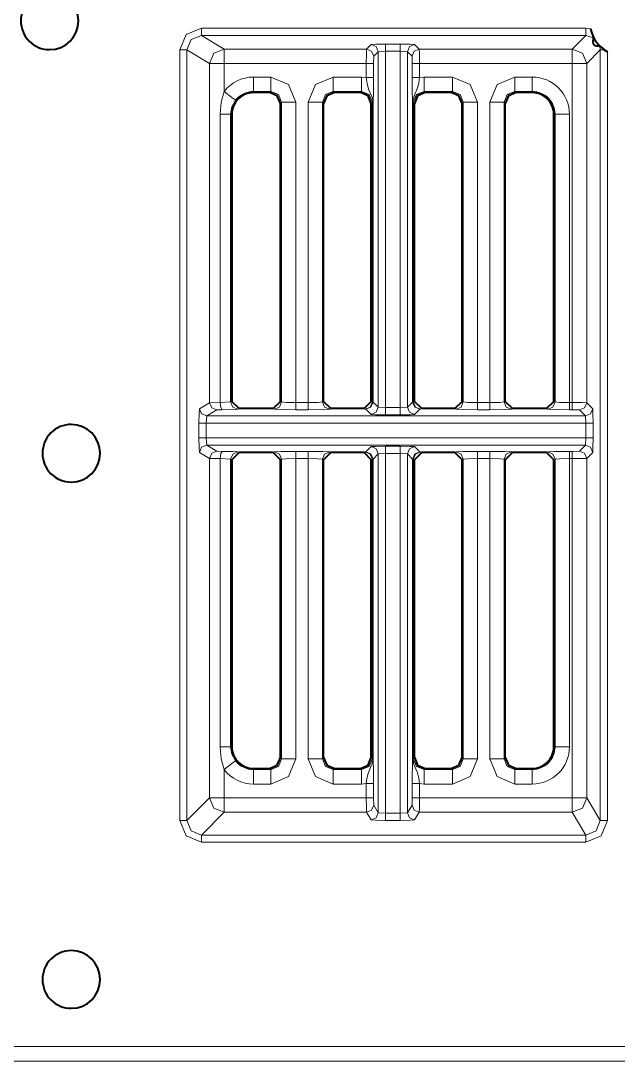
# Model space of a CAD drawing. Header units: millimetres. Extents: x 0 to 2941, y -405 to 1422.
# Drawn here: x 836.1 to 877.5, y 126 to 198.2 of the extents above; entities that cross this region are included whole.
import ezdxf

# ---------------------------------------------------------------- set-up
doc = ezdxf.new("R2010")
doc.units = ezdxf.units.MM
doc.layers.add('FINE', color=9, linetype='Continuous')
doc.layers.add('OUTLINE', color=7, linetype='Continuous')

msp = doc.modelspace()

# ---------------------------------------------------------------- linework, layer by layer
at = {"layer": 'FINE', "lineweight": 9}
for p, q in [((848.589, 197.678), (875.254, 197.678)), ((848.589, 197.178), (850.163, 196.234)), ((875.254, 197.678), (875.577, 197.642)), ((875.793, 197.02), (875.254, 197.178)), ((860.041, 196.234), (860.356, 196.549)), ((861.356, 196.575), (862.382, 196.575)), ((876.254, 196.178), (876.221, 196.433)), ((847.089, 142.71), (847.089, 196.179)), ((847.589, 196.179), (847.589, 142.71)), ((849.163, 195.234), (847.589, 196.179)), ((850.163, 196.234), (860.041, 196.234)), ((860.541, 195.734), (860.528, 195.234)), ((861.356, 196.075), (860.856, 196.049)), ((861.356, 196.075), (861.356, 171.36)), ((862.382, 196.075), (861.356, 196.075)), ((862.382, 171.36), (862.382, 196.075)), ((862.882, 196.049), (862.382, 196.075)), ((876.254, 196.178), (875.31, 195.234)), ((876.254, 142.712), (876.254, 196.178)), ((860.528, 195.234), (860.528, 194.258)), ((863.21, 194.258), (863.21, 195.234)), ((874.31, 195.234), (863.709, 195.234)), ((863.709, 195.234), (863.709, 194.258)), ((874.31, 171.714), (874.31, 195.234)), ((875.31, 195.234), (875.31, 171.701)), ((852.204, 194.289), (853.401, 194.289)), ((857.736, 194.289), (859.701, 194.289)), ((859.701, 194.289), (860.028, 194.258)), ((863.709, 194.258), (864.036, 194.289)), ((864.036, 194.289), (866.001, 194.289)), ((870.336, 194.289), (871.535, 194.289)), ((852.204, 193.29), (852.204, 193.208)), ((859.701, 193.29), (857.736, 193.29)), ((857.736, 193.29), (857.818, 193.208)), ((859.62, 193.208), (859.701, 193.29)), ((864.036, 193.29), (864.118, 193.208)), ((866.001, 193.29), (864.036, 193.29)), ((865.92, 193.208), (866.001, 193.29)), ((870.336, 193.29), (870.418, 193.208)), ((854.15, 192.541), (854.069, 192.46)), ((854.15, 171.751), (854.15, 192.541)), ((855.989, 171.714), (855.989, 192.541)), ((856.987, 192.541), (856.987, 171.751)), ((857.069, 192.46), (856.987, 192.541)), ((860.45, 192.541), (860.369, 192.46)), ((860.45, 171.751), (860.45, 192.541)), ((860.482, 171.743), (860.482, 192.541)), ((863.255, 192.541), (863.255, 171.743)), ((863.287, 192.541), (863.287, 171.751)), ((863.369, 192.46), (863.287, 192.541)), ((867.749, 192.541), (867.749, 171.714)), ((868.589, 171.714), (868.589, 192.541)), ((869.669, 192.46), (869.588, 192.541)), ((849.891, 171.713), (849.891, 191.708)), ((850.619, 191.708), (850.619, 171.749)), ((850.704, 191.708), (850.619, 191.708)), ((873.116, 191.708), (873.035, 191.708)), ((873.116, 171.751), (873.116, 191.708)), ((874.115, 191.708), (874.115, 171.714)), ((850.619, 171.749), (850.704, 171.791)), ((854.069, 171.791), (854.15, 171.751)), ((856.987, 171.751), (857.069, 171.791)), ((860.369, 171.791), (860.45, 171.751)), ((863.287, 171.751), (863.369, 171.791)), ((873.035, 171.791), (873.116, 171.751)), ((849.663, 171.201), (848.962, 170.781)), ((849.163, 171.701), (849.891, 171.713)), ((850.027, 171.213), (849.663, 171.201)), ((849.891, 171.713), (850.619, 171.749)), ((853.651, 171.251), (853.569, 171.292)), ((855.989, 171.214), (855.149, 171.214)), ((857.569, 171.292), (857.487, 171.251)), ((859.951, 171.251), (859.869, 171.292)), ((859.999, 171.243), (859.951, 171.251)), ((860.45, 171.751), (860.482, 171.743)), ((860.856, 171.385), (861.356, 171.36)), ((861.356, 171.36), (862.382, 171.36)), ((862.382, 171.36), (862.882, 171.385)), ((863.255, 171.743), (863.287, 171.751)), ((863.739, 171.243), (863.381, 170.886)), ((863.787, 171.251), (863.739, 171.243)), ((863.869, 171.292), (863.787, 171.251)), ((866.251, 171.251), (866.169, 171.292)), ((867.749, 171.714), (868.589, 171.714)), ((868.589, 171.214), (867.749, 171.214)), ((870.169, 171.292), (870.087, 171.251)), ((872.617, 171.251), (872.535, 171.292)), ((874.115, 171.714), (874.31, 171.714)), ((874.31, 171.214), (874.115, 171.214)), ((874.81, 171.201), (874.31, 171.214)), ((875.31, 171.701), (875.73, 171.281)), ((848.962, 170.781), (848.92, 170.281)), ((862.382, 170.86), (861.356, 170.86)), ((875.255, 170.281), (875.23, 170.781)), ((848.42, 169.255), (848.42, 170.281)), ((875.755, 170.281), (875.755, 169.255)), ((848.92, 169.255), (848.962, 168.755)), ((875.23, 168.755), (875.255, 169.255)), ((849.163, 167.835), (848.463, 168.256)), ((848.962, 168.755), (849.663, 168.335)), ((875.23, 168.755), (848.962, 168.755)), ((849.663, 168.335), (850.027, 168.323)), ((851.118, 168.287), (851.204, 168.244)), ((853.569, 168.244), (853.651, 168.285)), ((855.149, 168.323), (855.989, 168.323)), ((857.487, 168.285), (857.569, 168.244)), ((859.869, 168.244), (859.951, 168.285)), ((859.951, 168.285), (859.999, 168.293)), ((859.999, 168.293), (860.356, 168.651)), ((861.356, 168.176), (860.856, 168.151)), ((861.356, 168.676), (862.382, 168.676)), ((862.882, 168.151), (862.382, 168.176)), ((863.381, 168.651), (863.739, 168.293)), ((863.739, 168.293), (863.787, 168.285)), ((863.787, 168.285), (863.869, 168.244)), ((866.169, 168.244), (866.251, 168.285)), ((874.31, 168.323), (874.81, 168.335)), ((874.81, 168.335), (875.23, 168.755)), ((875.73, 168.256), (875.31, 167.835)), ((849.891, 167.823), (849.163, 167.835)), ((849.163, 144.285), (849.163, 167.835)), ((850.619, 167.788), (849.891, 167.823)), ((849.891, 147.828), (849.891, 167.823)), ((850.619, 167.788), (850.619, 147.828)), ((850.704, 167.745), (850.619, 167.788)), ((855.989, 167.823), (855.149, 167.823)), ((855.149, 167.823), (855.149, 146.995)), ((855.989, 146.995), (855.989, 167.823)), ((860.45, 167.785), (860.369, 167.745)), ((860.482, 167.794), (860.45, 167.785)), ((860.482, 146.995), (860.482, 167.794)), ((863.239, 167.794), (862.882, 168.151)), ((862.882, 168.151), (862.882, 143.259)), ((863.239, 146.995), (863.239, 167.794)), ((866.75, 167.785), (866.669, 167.745)), ((866.75, 146.995), (866.75, 167.785)), ((868.589, 167.823), (867.749, 167.823)), ((867.749, 167.823), (867.749, 146.995)), ((868.589, 146.995), (868.589, 167.823)), ((873.116, 167.785), (873.035, 167.745)), ((873.116, 147.828), (873.116, 167.785)), ((874.115, 167.823), (874.115, 147.828)), ((875.31, 167.835), (875.31, 144.285)), ((850.619, 147.828), (850.704, 147.828)), ((873.035, 147.828), (873.116, 147.828)), ((854.069, 147.077), (854.15, 146.995)), ((863.287, 146.995), (863.369, 147.077)), ((866.669, 147.077), (866.75, 146.995)), ((869.588, 146.995), (869.669, 147.077)), ((852.204, 146.328), (852.204, 146.246)), ((852.204, 146.246), (853.401, 146.246)), ((853.401, 146.246), (853.32, 146.328)), ((871.535, 146.246), (871.535, 146.328)), ((853.401, 145.248), (852.204, 145.248)), ((859.701, 145.248), (857.736, 145.248)), ((860.028, 145.278), (859.701, 145.248)), ((860.528, 145.278), (860.528, 144.285)), ((863.21, 144.285), (863.21, 145.278)), ((863.709, 145.278), (863.709, 144.285)), ((864.036, 145.248), (863.709, 145.278)), ((866.001, 145.248), (864.036, 145.248)), ((871.535, 145.248), (870.336, 145.248)), ((847.589, 142.71), (849.163, 144.285)), ((860.528, 144.285), (860.541, 143.786)), ((860.541, 143.786), (860.856, 143.259)), ((862.882, 143.259), (863.197, 143.786)), ((863.197, 143.786), (863.21, 144.285)), ((863.709, 144.285), (874.31, 144.285)), ((875.31, 144.285), (876.254, 142.712)), ((850.163, 143.286), (848.588, 141.711)), ((860.041, 143.286), (850.163, 143.286)), ((860.356, 142.76), (860.041, 143.286)), ((860.856, 143.259), (861.356, 143.217)), ((875.255, 141.711), (874.31, 143.286)), ((862.382, 142.717), (861.356, 142.717)), ((848.588, 141.711), (875.255, 141.711)), ((875.255, 141.212), (848.588, 141.212)), ((711.593, 127.031), (1261.567, 127.031))]:
    msp.add_line(p, q, dxfattribs=at)
for points in [[(847.089, 196.179), (847.529, 197.239), (848.589, 197.678)], [(848.589, 197.178), (847.882, 196.885), (847.589, 196.179)], [(848.589, 197.678), (848.589, 197.329), (848.589, 197.178)], [(874.31, 196.234), (875.254, 197.178), (848.589, 197.178)], [(875.254, 197.678), (875.254, 197.329), (875.254, 197.178)], [(860.356, 196.549), (860.658, 196.567), (861.356, 196.575)], [(860.856, 196.049), (860.71, 196.403), (860.356, 196.549)], [(861.356, 196.075), (861.356, 196.424), (861.356, 196.575)], [(862.382, 196.075), (862.382, 196.424), (862.382, 196.575)], [(862.382, 196.575), (863.08, 196.567), (863.381, 196.549)], [(862.882, 196.049), (863.028, 196.403), (863.381, 196.549)], [(863.381, 196.549), (863.697, 196.234), (874.31, 196.234)], [(847.089, 196.179), (847.435, 196.179), (847.589, 196.179)], [(849.163, 195.234), (849.457, 195.941), (850.163, 196.234)], [(850.163, 196.234), (850.163, 195.932), (850.163, 195.234)], [(860.028, 195.234), (860.032, 195.932), (860.041, 196.234)], [(860.541, 195.734), (860.394, 196.087), (860.041, 196.234)], [(860.499, 192.541), (860.499, 171.743), (860.856, 171.385), (860.856, 196.049), (860.541, 195.734)], [(862.882, 196.049), (862.882, 171.385), (863.239, 171.743), (863.239, 192.541)], [(863.21, 195.234), (863.197, 195.734), (862.882, 196.049)], [(863.197, 195.734), (863.343, 196.087), (863.697, 196.234)], [(863.697, 196.234), (863.706, 195.932), (863.709, 195.234)], [(874.31, 196.234), (874.31, 195.932), (874.31, 195.234)], [(874.31, 196.234), (875.017, 195.941), (875.31, 195.234)], [(876.753, 196.033), (876.753, 142.712), (876.315, 141.651), (875.255, 141.212)], [(876.254, 196.178), (876.332, 196.178), (876.531, 196.178)], [(848.463, 171.281), (849.163, 171.701), (849.163, 195.234)], [(849.163, 195.234), (849.471, 195.234), (850.163, 195.234)], [(860.028, 194.258), (860.028, 195.234), (850.163, 195.234), (850.163, 193.286)], [(860.528, 195.234), (860.377, 195.234), (860.028, 195.234)], [(863.21, 195.234), (863.361, 195.234), (863.709, 195.234)], [(874.31, 195.234), (875.008, 195.234), (875.31, 195.234)], [(852.204, 194.289), (852.204, 193.6), (852.204, 193.29)], [(853.401, 193.29), (853.401, 193.6), (853.401, 194.289)], [(853.401, 194.289), (854.637, 193.777), (855.149, 192.541)], [(855.989, 192.541), (856.5, 193.777), (857.736, 194.289)], [(857.736, 194.289), (857.736, 193.6), (857.736, 193.29)], [(859.701, 194.289), (859.701, 193.6), (859.701, 193.29)], [(860.528, 194.258), (860.377, 194.258), (860.028, 194.258)], [(860.482, 192.541), (860.48, 192.611), (860.471, 192.698), (860.411, 192.937), (860.19, 193.437), (860.078, 193.851), (860.028, 194.258)], [(860.528, 194.258), (860.525, 193.666), (860.516, 193.118), (860.503, 192.71), (860.5, 192.602), (860.499, 192.568), (860.499, 192.541)], [(863.21, 194.258), (863.361, 194.258), (863.709, 194.258)], [(863.239, 192.541), (863.239, 192.554), (863.238, 192.581), (863.237, 192.64), (863.236, 192.689), (863.233, 192.763), (863.219, 193.257), (863.212, 193.728), (863.21, 194.258)], [(863.709, 194.258), (863.666, 193.894), (863.589, 193.551), (863.364, 193.033), (863.313, 192.896), (863.284, 192.789), (863.26, 192.644), (863.256, 192.574), (863.255, 192.541)], [(864.036, 194.289), (864.036, 193.6), (864.036, 193.29)], [(866.001, 194.289), (866.001, 193.6), (866.001, 193.29)], [(866.001, 194.289), (867.237, 193.777), (867.749, 192.541)], [(868.589, 192.541), (869.1, 193.777), (870.336, 194.289)], [(870.336, 193.29), (870.336, 193.6), (870.336, 194.289)], [(871.535, 193.29), (871.535, 193.6), (871.535, 194.289)], [(849.891, 191.708), (849.962, 192.544), (850.163, 193.286)], [(850.163, 193.286), (850.707, 192.865), (850.953, 192.676)], [(853.32, 193.208), (853.401, 193.29), (852.204, 193.29)], [(854.15, 192.541), (853.932, 193.072), (853.401, 193.29)], [(857.736, 193.29), (857.206, 193.072), (856.987, 192.541)], [(860.45, 192.541), (860.232, 193.072), (859.701, 193.29)], [(864.036, 193.29), (863.506, 193.072), (863.287, 192.541)], [(866.75, 192.541), (866.532, 193.072), (866.001, 193.29)], [(870.336, 193.29), (869.806, 193.072), (869.588, 192.541)], [(871.535, 193.208), (871.535, 193.29), (870.336, 193.29)], [(854.15, 192.541), (854.461, 192.541), (855.149, 192.541)], [(855.149, 192.541), (855.149, 171.714), (855.989, 171.714)], [(856.987, 192.541), (856.677, 192.541), (855.989, 192.541)], [(860.482, 192.541), (860.461, 192.541), (860.45, 192.541)], [(860.499, 192.541), (860.494, 192.541), (860.482, 192.541)], [(863.239, 192.541), (863.244, 192.541), (863.255, 192.541)], [(863.287, 192.541), (863.277, 192.541), (863.255, 192.541)], [(866.669, 171.791), (866.75, 171.751), (866.75, 192.541), (866.669, 192.46)], [(867.749, 192.541), (867.06, 192.541), (866.75, 192.541)], [(869.588, 192.541), (869.277, 192.541), (868.589, 192.541)], [(869.588, 192.541), (869.588, 171.751), (869.669, 171.791)], [(849.891, 191.708), (850.401, 191.708), (850.619, 191.708)], [(874.115, 191.708), (873.426, 191.708), (873.116, 191.708)], [(848.42, 170.281), (848.433, 170.979), (848.463, 171.281)], [(848.962, 170.781), (848.609, 170.928), (848.463, 171.281)], [(848.962, 170.781), (875.23, 170.781), (874.81, 171.201)], [(849.663, 171.201), (849.31, 171.348), (849.163, 171.701)], [(850.027, 171.213), (849.932, 171.364), (849.891, 171.713)], [(851.204, 171.292), (851.118, 171.249), (850.792, 171.226), (850.027, 171.213)], [(851.118, 171.249), (850.765, 171.396), (850.619, 171.749)], [(853.651, 171.251), (854.004, 171.397), (854.15, 171.751)], [(855.149, 171.214), (854.116, 171.224), (853.651, 171.251)], [(854.15, 171.751), (854.461, 171.724), (855.149, 171.714)], [(855.149, 171.214), (855.149, 171.364), (855.149, 171.714)], [(855.989, 171.714), (856.677, 171.724), (856.987, 171.751)], [(855.989, 171.214), (855.989, 171.364), (855.989, 171.714)], [(857.487, 171.251), (857.021, 171.224), (855.989, 171.214)], [(857.487, 171.251), (857.134, 171.397), (856.987, 171.751)], [(860.45, 171.751), (860.304, 171.397), (859.951, 171.251)], [(860.482, 171.743), (860.34, 171.39), (859.999, 171.243)], [(860.499, 171.743), (860.352, 171.389), (859.999, 171.243)], [(861.356, 170.86), (860.658, 170.867), (860.356, 170.886), (859.999, 171.243)], [(860.856, 171.385), (860.71, 171.032), (860.356, 170.886)], [(860.482, 171.743), (860.494, 171.743), (860.499, 171.743)], [(861.356, 171.36), (861.356, 171.011), (861.356, 170.86)], [(862.382, 171.36), (862.382, 171.011), (862.382, 170.86)], [(862.882, 171.385), (863.028, 171.032), (863.381, 170.886)], [(863.239, 171.743), (863.385, 171.389), (863.739, 171.243)], [(863.239, 171.743), (863.244, 171.743), (863.255, 171.743)], [(863.255, 171.743), (863.398, 171.39), (863.739, 171.243)], [(863.287, 171.751), (863.434, 171.397), (863.787, 171.251)], [(866.251, 171.251), (866.604, 171.397), (866.75, 171.751)], [(867.749, 171.214), (866.716, 171.224), (866.251, 171.251)], [(866.75, 171.751), (867.06, 171.724), (867.749, 171.714)], [(867.749, 171.214), (867.749, 171.364), (867.749, 171.714)], [(868.589, 171.714), (869.277, 171.724), (869.588, 171.751)], [(868.589, 171.214), (868.589, 171.364), (868.589, 171.714)], [(870.087, 171.251), (869.621, 171.224), (868.589, 171.214)], [(870.087, 171.251), (869.734, 171.397), (869.588, 171.751)], [(873.116, 171.751), (872.969, 171.397), (872.617, 171.251)], [(874.115, 171.214), (873.082, 171.224), (872.617, 171.251)], [(873.116, 171.751), (873.426, 171.724), (874.115, 171.714)], [(874.115, 171.714), (874.115, 171.364), (874.115, 171.214)], [(874.31, 171.214), (874.31, 171.364), (874.31, 171.714)], [(874.31, 171.714), (875.008, 171.71), (875.31, 171.701)], [(874.81, 171.201), (875.163, 171.347), (875.31, 171.701)], [(875.23, 170.781), (875.583, 170.927), (875.73, 171.281)], [(875.73, 171.281), (875.748, 170.979), (875.755, 170.281)], [(863.381, 170.886), (863.08, 170.867), (862.382, 170.86)], [(848.92, 170.281), (848.574, 170.281), (848.42, 170.281)], [(875.255, 170.281), (875.604, 170.281), (875.755, 170.281)], [(848.92, 169.255), (848.574, 169.255), (848.42, 169.255)], [(848.463, 168.256), (848.433, 168.557), (848.42, 169.255)], [(875.255, 169.255), (875.604, 169.255), (875.755, 169.255)], [(875.755, 169.255), (875.748, 168.557), (875.73, 168.256)], [(848.962, 168.755), (848.609, 168.609), (848.463, 168.256)], [(849.663, 168.335), (849.31, 168.189), (849.163, 167.835)], [(850.027, 168.323), (849.932, 168.172), (849.891, 167.823)], [(850.027, 168.323), (850.792, 168.31), (851.118, 168.287)], [(851.118, 168.287), (850.765, 168.141), (850.619, 167.788)], [(853.651, 168.285), (854.116, 168.312), (855.149, 168.323)], [(854.15, 167.785), (854.004, 168.139), (853.651, 168.285)], [(855.149, 167.823), (855.149, 168.172), (855.149, 168.323)], [(855.989, 167.823), (855.989, 168.172), (855.989, 168.323)], [(855.989, 168.323), (857.021, 168.312), (857.487, 168.285)], [(856.987, 167.785), (857.134, 168.139), (857.487, 168.285)], [(859.951, 168.285), (860.304, 168.139), (860.45, 167.785)], [(859.999, 168.293), (860.34, 168.146), (860.482, 167.794)], [(859.999, 168.293), (860.352, 168.147), (860.499, 167.794)], [(860.356, 168.651), (860.658, 168.669), (861.356, 168.676)], [(860.356, 168.651), (860.71, 168.504), (860.856, 168.151)], [(861.356, 168.676), (861.356, 168.525), (861.356, 168.176)], [(862.382, 143.217), (862.382, 168.176), (861.356, 168.176), (861.356, 143.217)], [(862.382, 168.676), (862.382, 168.525), (862.382, 168.176)], [(862.382, 168.676), (863.08, 168.669), (863.381, 168.651)], [(863.381, 168.651), (863.028, 168.504), (862.882, 168.151)], [(863.739, 168.293), (863.385, 168.147), (863.239, 167.794)], [(863.739, 168.293), (863.398, 168.146), (863.255, 167.794)], [(863.787, 168.285), (863.434, 168.139), (863.287, 167.785)], [(866.251, 168.285), (866.716, 168.312), (867.749, 168.323)], [(866.75, 167.785), (866.604, 168.139), (866.251, 168.285)], [(867.749, 167.823), (867.749, 168.172), (867.749, 168.323)], [(867.749, 168.323), (868.589, 168.323), (869.621, 168.312), (870.087, 168.285), (870.169, 168.244)], [(868.589, 167.823), (868.589, 168.172), (868.589, 168.323)], [(869.588, 167.785), (869.734, 168.139), (870.087, 168.285)], [(872.535, 168.244), (872.617, 168.285), (873.082, 168.312), (874.115, 168.323), (874.31, 168.323)], [(872.617, 168.285), (872.969, 168.139), (873.116, 167.785)], [(874.115, 168.323), (874.115, 168.172), (874.115, 167.823)], [(874.31, 168.323), (874.31, 168.172), (874.31, 167.823)], [(874.81, 168.335), (875.163, 168.189), (875.31, 167.835)], [(875.23, 168.755), (875.583, 168.609), (875.73, 168.256)], [(854.15, 146.995), (854.15, 167.785), (854.069, 167.745)], [(855.149, 167.823), (854.461, 167.812), (854.15, 167.785)], [(856.987, 167.785), (856.677, 167.812), (855.989, 167.823)], [(857.069, 167.745), (856.987, 167.785), (856.987, 146.995), (857.069, 147.077)], [(860.369, 147.077), (860.45, 146.995), (860.45, 167.785)], [(860.499, 167.794), (860.494, 167.794), (860.482, 167.794)], [(860.856, 143.259), (860.856, 168.151), (860.499, 167.794), (860.499, 146.995)], [(863.255, 167.794), (863.244, 167.794), (863.239, 167.794)], [(863.287, 167.785), (863.255, 167.794), (863.255, 146.995)], [(863.369, 167.745), (863.287, 167.785), (863.287, 146.995)], [(867.749, 167.823), (867.06, 167.812), (866.75, 167.785)], [(869.588, 167.785), (869.277, 167.812), (868.589, 167.823)], [(869.669, 167.745), (869.588, 167.785), (869.588, 146.995)], [(874.115, 167.823), (873.426, 167.812), (873.116, 167.785)], [(874.31, 144.285), (874.31, 167.823), (874.115, 167.823)], [(875.31, 167.835), (875.008, 167.826), (874.31, 167.823)], [(849.891, 147.828), (850.401, 147.828), (850.619, 147.828)], [(850.163, 146.25), (849.959, 147.007), (849.891, 147.828)], [(850.619, 147.828), (850.702, 147.325), (850.953, 146.86)], [(874.115, 147.828), (873.426, 147.828), (873.116, 147.828)], [(850.163, 146.25), (850.707, 146.671), (850.953, 146.86)], [(853.401, 146.246), (853.932, 146.464), (854.15, 146.995)], [(855.149, 146.995), (854.637, 145.759), (853.401, 145.248)], [(854.15, 146.995), (854.461, 146.995), (855.149, 146.995)], [(856.987, 146.995), (856.677, 146.995), (855.989, 146.995)], [(857.736, 145.248), (856.5, 145.759), (855.989, 146.995)], [(856.987, 146.995), (857.206, 146.464), (857.736, 146.246)], [(859.701, 146.246), (860.232, 146.464), (860.45, 146.995)], [(860.028, 145.278), (860.071, 145.642), (860.149, 145.985), (860.374, 146.503), (860.425, 146.64), (860.454, 146.747), (860.477, 146.892), (860.482, 146.963), (860.482, 146.995)], [(860.482, 146.995), (860.461, 146.995), (860.45, 146.995)], [(860.482, 146.995), (860.494, 146.995), (860.499, 146.995)], [(860.499, 146.995), (860.499, 146.983), (860.499, 146.956), (860.5, 146.896), (860.502, 146.847), (860.505, 146.773), (860.519, 146.279), (860.526, 145.809), (860.528, 145.278)], [(863.21, 145.278), (863.213, 145.87), (863.222, 146.418), (863.235, 146.826), (863.238, 146.934), (863.239, 146.968), (863.239, 146.995)], [(863.255, 146.995), (863.244, 146.995), (863.239, 146.995)], [(863.255, 146.995), (863.258, 146.925), (863.267, 146.838), (863.327, 146.599), (863.548, 146.099), (863.659, 145.685), (863.709, 145.278)], [(863.287, 146.995), (863.277, 146.995), (863.255, 146.995)], [(863.287, 146.995), (863.506, 146.464), (864.036, 146.246)], [(866.001, 146.246), (866.532, 146.464), (866.75, 146.995)], [(867.749, 146.995), (867.237, 145.759), (866.001, 145.248)], [(867.749, 146.995), (867.06, 146.995), (866.75, 146.995)], [(869.588, 146.995), (869.277, 146.995), (868.589, 146.995)], [(870.336, 145.248), (869.1, 145.759), (868.589, 146.995)], [(869.588, 146.995), (869.806, 146.464), (870.336, 146.246)], [(850.163, 146.25), (850.163, 144.285), (860.028, 144.285), (860.028, 145.278)], [(852.204, 146.246), (852.204, 145.936), (852.204, 145.248)], [(853.401, 146.246), (853.401, 145.936), (853.401, 145.248)], [(857.818, 146.328), (857.736, 146.246), (859.701, 146.246), (859.62, 146.328)], [(857.736, 146.246), (857.736, 145.936), (857.736, 145.248)], [(859.701, 146.246), (859.701, 145.936), (859.701, 145.248)], [(864.118, 146.328), (864.036, 146.246), (866.001, 146.246), (865.92, 146.328)], [(864.036, 146.246), (864.036, 145.936), (864.036, 145.248)], [(866.001, 146.246), (866.001, 145.936), (866.001, 145.248)], [(870.418, 146.328), (870.336, 146.246), (871.535, 146.246)], [(870.336, 145.248), (870.336, 145.936), (870.336, 146.246)], [(871.535, 145.248), (871.535, 145.936), (871.535, 146.246)], [(860.028, 145.278), (860.377, 145.278), (860.528, 145.278)], [(863.709, 145.278), (863.361, 145.278), (863.21, 145.278)], [(850.163, 143.286), (849.457, 143.579), (849.163, 144.285)], [(849.163, 144.285), (849.471, 144.285), (850.163, 144.285)], [(850.163, 144.285), (850.163, 143.593), (850.163, 143.286)], [(860.028, 144.285), (860.377, 144.285), (860.528, 144.285)], [(860.041, 143.286), (860.032, 143.593), (860.028, 144.285)], [(860.041, 143.286), (860.394, 143.432), (860.541, 143.786)], [(863.697, 143.286), (863.344, 143.432), (863.197, 143.786)], [(863.709, 144.285), (863.361, 144.285), (863.21, 144.285)], [(863.709, 144.285), (863.706, 143.593), (863.697, 143.286)], [(875.31, 144.285), (875.017, 143.579), (874.31, 143.286)], [(874.31, 144.285), (874.31, 143.593), (874.31, 143.286)], [(874.31, 144.285), (875.008, 144.285), (875.31, 144.285)], [(860.356, 142.76), (860.71, 142.906), (860.856, 143.259)], [(861.356, 143.217), (862.382, 143.217), (862.882, 143.259)], [(861.356, 142.717), (861.356, 142.871), (861.356, 143.217)], [(862.382, 142.717), (862.382, 142.871), (862.382, 143.217)], [(863.381, 142.76), (863.028, 142.906), (862.882, 143.259)], [(874.31, 143.286), (863.697, 143.286), (863.381, 142.76)], [(847.089, 142.71), (847.435, 142.71), (847.589, 142.71)], [(848.588, 141.212), (847.528, 141.651), (847.089, 142.71)], [(847.589, 142.71), (847.881, 142.003), (848.588, 141.711)], [(861.356, 142.717), (860.658, 142.73), (860.356, 142.76)], [(863.381, 142.76), (863.08, 142.73), (862.382, 142.717)], [(875.255, 141.711), (875.961, 142.004), (876.254, 142.712)], [(876.254, 142.712), (876.404, 142.712), (876.753, 142.712)], [(848.588, 141.711), (848.588, 141.558), (848.588, 141.212)], [(875.255, 141.711), (875.255, 141.558), (875.255, 141.212)], [(1261.567, 126.031), (711.593, 126.031), (711.575, 126.022)]]:
    msp.add_lwpolyline(points, dxfattribs=at)
for points in [[(852.204, 194.288, 0.232236), (850.163, 193.286)], [(874.115, 191.708, 0.414204), (871.535, 194.288)], [(852.204, 193.29, 0.232235), (850.953, 192.675), (850.706, 192.221), (850.619, 191.708)], [(873.116, 191.708, 0.414214), (871.535, 193.29)], [(871.535, 146.246, 0.414245), (873.116, 147.828)], [(871.535, 145.248, 0.414223), (874.115, 147.828)], [(850.953, 146.861, 0.232139), (852.204, 146.246)], [(850.163, 146.25, 0.23223), (852.204, 145.248)]]:
    msp.add_lwpolyline(points, format="xyb", dxfattribs=at)
msp.add_lwpolyline([(875.255, 170.281), (848.92, 170.281), (848.92, 169.255), (875.255, 169.255)], close=True, dxfattribs=at)
at = {"layer": 'OUTLINE', "lineweight": 40}
for p, q in [((876.531, 196.178), (876.753, 196.033)), ((853.32, 193.208), (852.204, 193.208)), ((859.62, 193.208), (857.818, 193.208)), ((865.92, 193.208), (864.118, 193.208)), ((871.535, 193.208), (870.418, 193.208)), ((854.069, 171.791), (854.069, 192.46)), ((857.069, 171.791), (857.069, 192.46)), ((860.369, 171.791), (860.369, 192.46)), ((863.369, 171.791), (863.369, 192.46)), ((866.669, 171.791), (866.669, 192.46)), ((869.669, 171.791), (869.669, 192.46)), ((850.704, 191.708), (850.704, 171.791)), ((873.035, 171.791), (873.035, 191.708)), ((850.704, 171.791), (851.204, 171.292)), ((853.569, 171.292), (854.069, 171.791)), ((857.069, 171.791), (857.569, 171.292)), ((859.869, 171.292), (860.369, 171.791)), ((863.369, 171.791), (863.869, 171.292)), ((866.169, 171.292), (866.669, 171.791)), ((869.669, 171.791), (870.169, 171.292)), ((872.535, 171.292), (873.035, 171.791)), ((853.569, 171.292), (851.204, 171.292)), ((859.869, 171.292), (857.569, 171.292)), ((866.169, 171.292), (863.869, 171.292)), ((872.535, 171.292), (870.169, 171.292)), ((851.204, 168.244), (850.704, 167.745)), ((853.569, 168.244), (851.204, 168.244)), ((854.069, 167.745), (853.569, 168.244)), ((857.569, 168.244), (857.069, 167.745)), ((859.869, 168.244), (857.569, 168.244)), ((860.369, 167.745), (859.869, 168.244)), ((866.669, 167.745), (866.169, 168.244)), ((873.035, 167.745), (872.535, 168.244)), ((850.704, 167.745), (850.704, 147.828)), ((854.069, 147.077), (854.069, 167.745)), ((857.069, 147.077), (857.069, 167.745)), ((860.369, 147.077), (860.369, 167.745)), ((863.369, 147.077), (863.369, 167.745)), ((866.669, 147.077), (866.669, 167.745)), ((869.669, 147.077), (869.669, 167.745)), ((873.035, 147.828), (873.035, 167.745)), ((852.204, 146.328), (853.32, 146.328)), ((857.818, 146.328), (859.62, 146.328)), ((864.118, 146.328), (865.92, 146.328)), ((870.418, 146.328), (871.535, 146.328))]:
    msp.add_line(p, q, dxfattribs=at)
for points in [[(840.067, 198.19, 0.414201), (838.067, 200.19, 0.414226), (836.067, 198.19, 0.414226), (838.067, 196.19, 0.414201)], [(837.567, 168.19, 0.414226), (839.567, 166.191, 0.414201), (841.566, 168.19, 0.414201), (839.567, 170.19, 0.414226)], [(837.567, 131.69, 0.414226), (839.567, 129.69, 0.414201), (841.566, 131.69, 0.414201), (839.567, 133.69, 0.414226)]]:
    msp.add_lwpolyline(points, format="xyb", close=True, dxfattribs=at)
for points in [[(875.577, 197.642), (875.643, 197.401), (875.709, 197.217), (875.765, 197.085), (875.787, 197.036), (875.793, 197.02)], [(876.221, 196.433), (876.156, 196.426), (876.009, 196.431), (875.915, 196.46), (875.839, 196.515), (875.826, 196.528), (875.821, 196.535), (875.819, 196.537), (875.817, 196.54), (875.815, 196.543), (875.813, 196.545), (875.811, 196.548), (875.806, 196.556), (875.794, 196.576), (875.775, 196.618), (875.755, 196.717), (875.78, 196.971), (875.793, 197.02)], [(876.221, 196.433), (876.236, 196.421), (876.287, 196.375), (876.421, 196.261), (876.531, 196.178)], [(854.069, 192.46), (853.849, 192.989), (853.32, 193.208)], [(857.818, 193.208), (857.288, 192.989), (857.069, 192.46)], [(860.369, 192.46), (860.15, 192.989), (859.62, 193.208)], [(864.118, 193.208), (863.588, 192.989), (863.369, 192.46)], [(866.669, 192.46), (866.45, 192.989), (865.92, 193.208)], [(870.418, 193.208), (869.888, 192.989), (869.669, 192.46)], [(866.169, 168.244), (863.869, 168.244), (863.369, 167.745)], [(872.535, 168.244), (870.169, 168.244), (869.669, 167.745)], [(853.32, 146.328), (853.849, 146.547), (854.069, 147.077)], [(857.069, 147.077), (857.288, 146.547), (857.818, 146.328)], [(859.62, 146.328), (860.15, 146.547), (860.369, 147.077)], [(863.369, 147.077), (863.588, 146.547), (864.118, 146.328)], [(865.92, 146.328), (866.45, 146.547), (866.669, 147.077)], [(869.669, 147.077), (869.888, 146.547), (870.418, 146.328)]]:
    msp.add_lwpolyline(points, dxfattribs=at)
for points in [[(875.578, 197.642, 0.207963), (876.753, 196.033)], [(852.204, 193.208, 0.414214), (850.704, 191.708)], [(873.035, 191.708, 0.414214), (871.535, 193.208)], [(850.704, 147.828, 0.414214), (852.204, 146.328)], [(871.535, 146.328, 0.414214), (873.035, 147.828)]]:
    msp.add_lwpolyline(points, format="xyb", dxfattribs=at)

doc.saveas('drawing.dxf')
